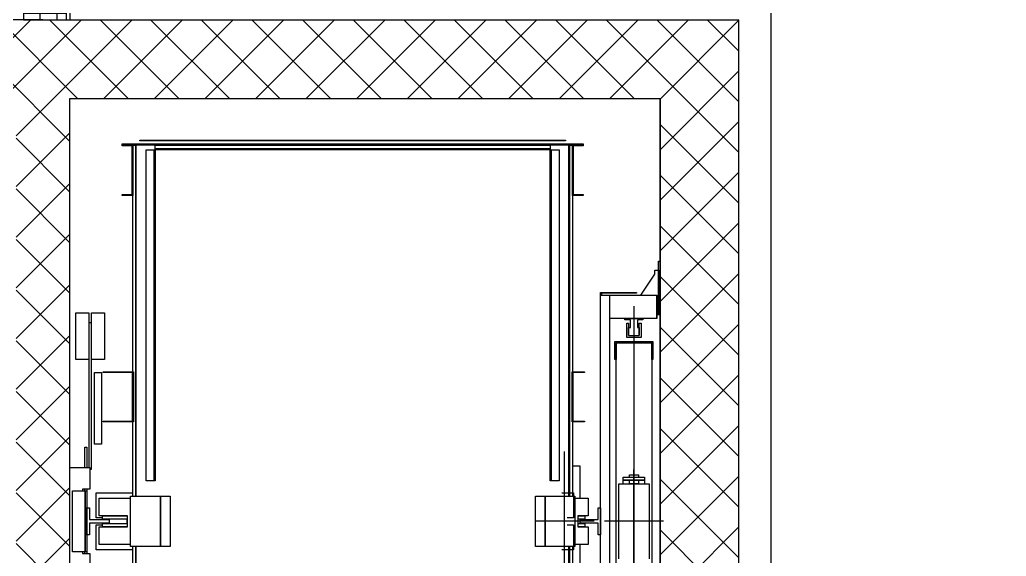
# Model space of a CAD drawing. Header units: millimetres. Extents: x 24747 to 137666, y -34589 to 43444.
# Drawn here: x 112413.5 to 112689.2, y 40490.6 to 40640.3 of the extents above; entities that cross this region are included whole.
import ezdxf

# ---------------------------------------------------------------- set-up
doc = ezdxf.new("R2010")
doc.units = ezdxf.units.MM
doc.header["$LTSCALE"] = 10
doc.linetypes.add('ACAD_ISO03W100', pattern=[30, 12, -18])
for name, color, linetype in [('EPC INTERRATO DEFINITIVO PILASTRI', 5, 'Continuous'), ('MR_MURATURA REI 90', 255, 'Continuous'), ('X_Ascensori', 6, 'Continuous'), ('X_MURI', 3, 'Continuous'), ('X_Serramenti Int', 1, 'Continuous')]:
    doc.layers.add(name, color=color, linetype=linetype)
doc.layers.add('EPC RETINI PIANO INTERRATO DEFINITIVO', color=4, linetype='Continuous', lineweight=0)

# ---------------------------------------------------------------- blocks, each defined once
blk = doc.blocks.new('porta 180 specc')
for p, q in [((-4.07, 88.76), (-4.07, 100.46)), ((0, 97.9), (0, 90.03)), ((3.98, 97.9), (0, 97.9)), ((-83.02, 90.79), (-83.02, 94.18)), ((-83.02, 94.18), (-64.68, 94.18)), ((-64.68, 94.18), (-64.68, 90.79)), ((-9.14, 93.84), (-0.32, 93.84)), ((14.62, 93.97), (3.98, 93.97)), ((14.62, 90.03), (14.62, 93.97)), ((-94.07, 90.01), (-94.07, 90.79)), ((-94.07, 90.79), (-4.07, 90.79)), ((-94.07, 86.65), (-94.07, 90.01)), ((-94.07, 90.01), (-94.07, 90.01)), ((-4.07, 90.01), (-10.85, 90.01)), ((-10.85, 90.01), (-10.85, 86.65)), ((-4.07, 90.79), (-4.07, 90.01)), ((0, 90.03), (14.62, 90.03)), ((0, 89.97), (0, -89.97)), ((-10.85, 86.65), (-94.07, 86.65)), ((-83.4, 81.03), (-83.4, 86.65)), ((-83.4, 86.65), (-77.77, 86.65)), ((-83.4, 81.03), (-83.4, 86.65)), ((-83.4, 86.65), (-21.52, 86.65)), ((-77.77, 86.65), (-77.77, 81.03)), ((-27.15, 81.03), (-27.15, 86.65)), ((-27.15, 86.65), (-21.52, 86.65)), ((-21.52, 86.65), (-21.52, 81.03)), ((-21.52, 86.65), (-21.52, 81.03)), ((-77.77, 81.03), (-83.4, 81.03)), ((-21.52, 81.03), (-83.4, 81.03)), ((-21.52, 81.03), (-27.15, 81.03)), ((71.32, 0), (-117.31, 0)), ((-77.77, -80.97), (-83.4, -80.97)), ((-83.4, -80.97), (-83.4, -86.6)), ((-21.52, -80.97), (-83.4, -80.97)), ((-83.4, -80.97), (-83.4, -86.6)), ((-77.77, -86.6), (-77.77, -80.97)), ((-21.52, -80.97), (-27.15, -80.97)), ((-27.15, -80.97), (-27.15, -86.6)), ((-21.52, -80.97), (-21.52, -86.6)), ((-10.85, -86.6), (-94.07, -86.6)), ((-94.07, -86.6), (-94.07, -89.96)), ((-83.4, -86.6), (-77.77, -86.6)), ((-83.4, -86.6), (-21.52, -86.6)), ((-27.15, -86.6), (-21.52, -86.6)), ((-10.85, -89.96), (-10.85, -86.6)), ((-94.07, -89.96), (-94.07, -89.96)), ((-94.07, -89.96), (-94.07, -90.74)), ((-94.07, -90.74), (-4.07, -90.74)), ((-83.02, -90.74), (-83.02, -94.13)), ((-64.68, -94.13), (-64.68, -90.74)), ((-4.07, -89.96), (-10.85, -89.96)), ((0, -97.85), (0, -89.97)), ((0, -89.97), (14.62, -89.97)), ((14.62, -89.97), (14.62, -93.91)), ((-83.02, -94.13), (-64.68, -94.13)), ((-9.14, -93.78), (1.01, -93.78)), ((14.62, -93.91), (3.98, -93.91)), ((3.98, -97.85), (0, -97.85))]:
    blk.add_line(p, q)
blk.add_lwpolyline([(-4.07, -90.74), (-4.07, -89.96)])
for centre in [(-4.07, 93.84), (-4.07, -93.78)]:
    blk.add_circle(centre, 1.7)
at = {"color": 5, "linetype": 'ACAD_ISO03W100', "ltscale": 0.5}
for centre, start, end in [((-4.66, 89.37), 179.0905, 272.3307), ((-4.66, -89.32), 87.6693, 180.9095)]:
    blk.add_arc(centre, 89.42, start, end, dxfattribs=at)
blk = doc.blocks.new('A$C7C63278F')
at = {"layer": 'X_Ascensori'}
for p, q in [((42545.32, 21654.45, 0), (42545.32, 21654.65, 0)), ((42545.32, 21654.65, 0), (42664.32, 21654.65, 0)), ((42664.32, 21654.65, 0), (42664.32, 21654.45, 0)), ((42540.42, 21653.25, 0), (42540.42, 21653.65, 0)), ((42540.42, 21653.65, 0), (42669.22, 21653.65, 0)), ((42540.42, 21653.25, 0), (42543.42, 21653.25, 0)), ((42540.42, 21653.05, 0), (42540.42, 21653.25, 0)), ((42669.22, 21653.25, 0), (42540.42, 21653.25, 0)), ((42543.22, 21653.05, 0), (42540.42, 21653.05, 0)), ((42543.22, 21639.45, 0), (42543.22, 21653.05, 0)), ((42543.42, 21653.25, 0), (42543.42, 21639.25, 0)), ((42543.42, 21590, 0), (42543.42, 21653.25, 0)), ((42543.42, 21653.25, 0), (42544.22, 21653.25, 0)), ((42544.22, 21653.25, 0), (42544.22, 21555.25, 0)), ((42544.22, 21555.25, 0), (42544.22, 21653.25, 0)), ((42544.22, 21653.25, 0), (42544.42, 21653.25, 0)), ((42664.32, 21654.45, 0), (42545.32, 21654.45, 0)), ((42547.12, 21559.55, 0), (42547.12, 21651.95, 0)), ((42547.12, 21651.95, 0), (42549.32, 21651.95, 0)), ((42549.32, 21651.95, 0), (42549.32, 21559.55, 0)), ((42549.32, 21559.55, 0), (42549.32, 21651.95, 0)), ((42549.32, 21651.95, 0), (42549.62, 21651.95, 0)), ((42549.62, 21652.25, 0), (42549.62, 21653.25, 0)), ((42549.62, 21653.25, 0), (42660.02, 21653.25, 0)), ((42660.02, 21652.25, 0), (42549.62, 21652.25, 0)), ((42549.62, 21651.95, 0), (42549.62, 21652.25, 0)), ((42549.62, 21652.25, 0), (42660.02, 21652.25, 0)), ((42660.02, 21651.95, 0), (42549.62, 21651.95, 0)), ((42549.62, 21651.95, 0), (42549.62, 21559.55, 0)), ((42660.02, 21653.25, 0), (42660.02, 21652.25, 0)), ((42660.02, 21652.25, 0), (42660.02, 21651.95, 0)), ((42660.02, 21651.95, 0), (42660.32, 21651.95, 0)), ((42660.02, 21559.55, 0), (42660.02, 21651.95, 0)), ((42660.32, 21651.95, 0), (42662.52, 21651.95, 0)), ((42660.32, 21559.55, 0), (42660.32, 21651.95, 0)), ((42660.32, 21651.95, 0), (42660.32, 21559.55, 0)), ((42662.52, 21651.95, 0), (42662.52, 21559.55, 0)), ((42665.22, 21653.25, 0), (42665.42, 21653.25, 0)), ((42665.22, 21555.25, 0), (42665.22, 21653.25, 0)), ((42665.42, 21653.25, 0), (42666.22, 21653.25, 0)), ((42665.42, 21555.25, 0), (42665.42, 21653.25, 0)), ((42665.42, 21653.25, 0), (42665.42, 21555.25, 0)), ((42666.22, 21653.25, 0), (42669.22, 21653.25, 0)), ((42666.22, 21639.25, 0), (42666.22, 21653.25, 0)), ((42666.22, 21653.25, 0), (42666.22, 21590, 0)), ((42669.22, 21653.05, 0), (42666.42, 21653.05, 0)), ((42666.42, 21653.05, 0), (42666.42, 21639.45, 0)), ((42669.22, 21653.65, 0), (42669.22, 21653.25, 0)), ((42669.22, 21653.25, 0), (42669.22, 21653.05, 0)), ((42540.42, 21639.45, 0), (42543.22, 21639.45, 0)), ((42540.42, 21639.25, 0), (42540.42, 21639.45, 0)), ((42543.42, 21639.25, 0), (42540.42, 21639.25, 0)), ((42669.22, 21639.25, 0), (42666.22, 21639.25, 0)), ((42666.42, 21639.45, 0), (42669.22, 21639.45, 0)), ((42669.22, 21639.45, 0), (42669.22, 21639.25, 0)), ((42690.32, 21605.85, 0), (42690.32, 21620.85, 0)), ((42690.32, 21620.85, 0), (42690.72, 21620.85, 0)), ((42690.72, 21620.85, 0), (42690.72, 21605.85, 0)), ((42685.31, 21611.35, 0), (42689.22, 21617.25, 0)), ((42689.22, 21617.25, 0), (42689.22, 21618.35, 0)), ((42689.22, 21618.35, 0), (42690.32, 21618.35, 0)), ((42690.32, 21618.35, 0), (42690.32, 21605.85, 0)), ((42674.12, 21612.15, 0), (42684.12, 21612.15, 0)), ((42674.12, 21611.35, 0), (42674.12, 21612.15, 0)), ((42674.12, 21485.15, 0), (42674.12, 21611.35, 0)), ((42674.12, 21611.35, 0), (42676.62, 21611.35, 0)), ((42684.12, 21611.95, 0), (42674.32, 21611.95, 0)), ((42674.32, 21611.95, 0), (42674.32, 21611.35, 0)), ((42676.62, 21611.35, 0), (42689.72, 21611.35, 0)), ((42676.62, 21611.35, 0), (42676.62, 21485.15, 0)), ((42684.12, 21612.15, 0), (42684.12, 21611.95, 0)), ((42689.72, 21611.35, 0), (42689.72, 21604.85, 0)), ((42689.72, 21611.35, 0), (42689.82, 21611.35, 0)), ((42689.82, 21611.35, 0), (42689.82, 21604.85, 0)), ((42683.42, 21608.35, 0), (42683.42, 21488.15, 0)), ((42527.44, 21593.45, 0), (42527.44, 21606.45, 0)), ((42527.44, 21606.45, 0), (42531.04, 21606.45, 0)), ((42531.04, 21606.45, 0), (42531.04, 21593.45, 0)), ((42531.84, 21593.45, 0), (42531.84, 21606.45, 0)), ((42531.84, 21606.45, 0), (42535.44, 21606.45, 0)), ((42535.44, 21606.45, 0), (42535.44, 21593.45, 0)), ((42690.32, 21605.85, 0), (42689.82, 21605.85, 0)), ((42690.72, 21605.85, 0), (42690.32, 21605.85, 0)), ((42531.14, 21563.25, 0), (42531.14, 21603.75, 0)), ((42531.14, 21603.75, 0), (42531.74, 21603.75, 0)), ((42531.74, 21603.75, 0), (42531.74, 21562.75, 0)), ((42689.72, 21604.85, 0), (42676.62, 21604.85, 0)), ((42680.92, 21604.5, 0), (42680.92, 21604.85, 0)), ((42680.92, 21604.85, 0), (42683.42, 21604.85, 0)), ((42682.42, 21604.5, 0), (42680.92, 21604.5, 0)), ((42681.42, 21603.6, 0), (42681.92, 21603.6, 0)), ((42681.42, 21599.6, 0), (42681.42, 21603.6, 0)), ((42681.92, 21603.6, 0), (42681.92, 21600.1, 0)), ((42681.92, 21600.1, 0), (42681.92, 21602.35, 0)), ((42681.92, 21602.35, 0), (42682.42, 21602.35, 0)), ((42682.42, 21602.35, 0), (42682.42, 21604.5, 0)), ((42683.42, 21604.85, 0), (42685.92, 21604.85, 0)), ((42684.42, 21604.5, 0), (42684.42, 21602.35, 0)), ((42685.92, 21604.5, 0), (42684.42, 21604.5, 0)), ((42684.42, 21602.35, 0), (42684.92, 21602.35, 0)), ((42684.92, 21603.6, 0), (42685.42, 21603.6, 0)), ((42684.92, 21600.1, 0), (42684.92, 21603.6, 0)), ((42684.92, 21602.35, 0), (42684.92, 21600.1, 0)), ((42685.42, 21603.6, 0), (42685.42, 21599.6, 0)), ((42685.92, 21604.85, 0), (42685.92, 21604.5, 0)), ((42689.82, 21604.85, 0), (42689.72, 21604.85, 0)), ((42685.42, 21599.6, 0), (42681.42, 21599.6, 0)), ((42681.92, 21600.1, 0), (42684.92, 21600.1, 0)), ((42678.12, 21593.45, 0), (42678.12, 21598.45, 0)), ((42678.12, 21598.45, 0), (42688.72, 21598.45, 0)), ((42678.42, 21598.15, 0), (42678.42, 21593.45, 0)), ((42688.42, 21598.15, 0), (42678.42, 21598.15, 0)), ((42678.42, 21598.05, 0), (42688.42, 21598.05, 0)), ((42678.42, 21498.45, 0), (42678.42, 21598.05, 0)), ((42688.42, 21593.45, 0), (42688.42, 21598.15, 0)), ((42688.42, 21598.05, 0), (42688.42, 21498.45, 0)), ((42688.72, 21598.45, 0), (42688.72, 21593.45, 0)), ((42531.04, 21593.45, 0), (42527.44, 21593.45, 0)), ((42535.44, 21593.45, 0), (42531.84, 21593.45, 0)), ((42678.42, 21593.45, 0), (42678.12, 21593.45, 0)), ((42688.72, 21593.45, 0), (42688.42, 21593.45, 0)), ((42532.64, 21588.99, 0), (42532.64, 21589.75, 0)), ((42532.64, 21589.75, 0), (42534.64, 21589.75, 0)), ((42532.64, 21586.82, 0), (42532.64, 21588.99, 0)), ((42534.64, 21589.75, 0), (42534.64, 21588.99, 0)), ((42534.64, 21588.99, 0), (42534.64, 21586.82, 0)), ((42535.04, 21590, 0), (42543.52, 21590, 0)), ((42535.04, 21589.8, 0), (42535.04, 21590, 0)), ((42543.32, 21589.8, 0), (42535.04, 21589.8, 0)), ((42543.32, 21576.2, 0), (42543.32, 21589.8, 0)), ((42543.52, 21590, 0), (42543.52, 21576, 0)), ((42666.12, 21590, 0), (42669.62, 21590, 0)), ((42666.12, 21576, 0), (42666.12, 21590, 0)), ((42669.62, 21589.8, 0), (42666.32, 21589.8, 0)), ((42666.32, 21589.8, 0), (42666.32, 21576.2, 0)), ((42669.62, 21590, 0), (42669.62, 21589.8, 0)), ((42532.64, 21583.58, 0), (42532.64, 21586.82, 0)), ((42534.64, 21586.82, 0), (42534.64, 21583.58, 0)), ((42532.64, 21579.75, 0), (42532.64, 21583.58, 0)), ((42534.64, 21583.58, 0), (42534.64, 21579.75, 0)), ((42532.64, 21575.92, 0), (42532.64, 21579.75, 0)), ((42534.64, 21579.75, 0), (42534.64, 21575.92, 0)), ((42532.64, 21572.68, 0), (42532.64, 21575.92, 0)), ((42534.64, 21575.92, 0), (42534.64, 21572.68, 0)), ((42535.04, 21576.2, 0), (42543.32, 21576.2, 0)), ((42535.04, 21576, 0), (42535.04, 21576.2, 0)), ((42543.52, 21576, 0), (42535.04, 21576, 0)), ((42543.42, 21555.25, 0), (42543.42, 21576, 0)), ((42669.62, 21576, 0), (42666.12, 21576, 0)), ((42666.22, 21576, 0), (42666.22, 21555.25, 0)), ((42666.32, 21576.2, 0), (42669.62, 21576.2, 0)), ((42669.62, 21576.2, 0), (42669.62, 21576, 0)), ((42532.64, 21570.51, 0), (42532.64, 21572.68, 0)), ((42534.64, 21572.68, 0), (42534.64, 21570.51, 0)), ((42532.64, 21569.75, 0), (42532.64, 21570.51, 0)), ((42534.64, 21569.75, 0), (42532.64, 21569.75, 0)), ((42534.64, 21570.51, 0), (42534.64, 21569.75, 0)), ((42529.94, 21568.95, 0), (42530.54, 21568.95, 0)), ((42529.94, 21563.25, 0), (42529.94, 21568.95, 0)), ((42530.54, 21568.95, 0), (42530.54, 21563.25, 0)), ((42664.02, 21528.75, 0), (42664.02, 21567.75, 0)), ((42665.12, 21568.55, 0), (42665.22, 21568.55, 0)), ((42665.22, 21564.55, 0), (42665.12, 21564.55, 0)), ((42666.22, 21563.75, 0), (42667.02, 21563.75, 0)), ((42667.02, 21563.75, 0), (42667.95, 21563.75, 0)), ((42667.95, 21563.75, 0), (42668.27, 21563.75, 0)), ((42668.27, 21563.75, 0), (42668.27, 21554.75, 0)), ((42525.74, 21563.25, 0), (42531.34, 21563.25, 0)), ((42525.74, 21533.25, 0), (42525.74, 21563.25, 0)), ((42531.34, 21563.25, 0), (42531.34, 21557.25, 0)), ((42531.74, 21562.75, 0), (42531.34, 21562.75, 0)), ((42682.17, 21560.55, 0), (42682.17, 21561.25, 0)), ((42682.17, 21561.25, 0), (42682.26, 21561.25, 0)), ((42682.26, 21561.25, 0), (42682.54, 21561.25, 0)), ((42682.54, 21561.25, 0), (42682.94, 21561.25, 0)), ((42682.94, 21561.25, 0), (42683.42, 21561.25, 0)), ((42683.42, 21533.75, 0), (42683.42, 21562.75, 0)), ((42683.42, 21561.25, 0), (42683.9, 21561.25, 0)), ((42683.9, 21561.25, 0), (42684.3, 21561.25, 0)), ((42684.3, 21561.25, 0), (42684.57, 21561.25, 0)), ((42684.57, 21561.25, 0), (42684.67, 21561.25, 0)), ((42684.67, 21561.25, 0), (42684.67, 21560.55, 0)), ((42549.32, 21559.55, 0), (42547.12, 21559.55, 0)), ((42549.62, 21559.55, 0), (42549.32, 21559.55, 0)), ((42660.32, 21559.55, 0), (42660.02, 21559.55, 0)), ((42662.52, 21559.55, 0), (42660.32, 21559.55, 0)), ((42679.17, 21537.75, 0), (42679.17, 21558.75, 0)), ((42679.17, 21558.75, 0), (42679.49, 21558.75, 0)), ((42679.49, 21558.75, 0), (42680.41, 21558.75, 0)), ((42680.41, 21558.75, 0), (42681.79, 21558.75, 0)), ((42680.42, 21559.75, 0), (42680.42, 21560.55, 0)), ((42680.42, 21560.55, 0), (42686.42, 21560.55, 0)), ((42686.42, 21559.75, 0), (42680.42, 21559.75, 0)), ((42680.42, 21558.75, 0), (42680.42, 21559.75, 0)), ((42680.42, 21559.75, 0), (42682.17, 21559.75, 0)), ((42681.79, 21558.75, 0), (42683.42, 21558.75, 0)), ((42682.17, 21558.75, 0), (42682.17, 21559.75, 0)), ((42682.17, 21559.75, 0), (42682.26, 21559.75, 0)), ((42682.17, 21558.75, 0), (42682.17, 21559.75, 0)), ((42682.26, 21558.75, 0), (42682.17, 21558.75, 0)), ((42682.26, 21559.75, 0), (42682.54, 21559.75, 0)), ((42682.54, 21558.75, 0), (42682.26, 21558.75, 0)), ((42682.54, 21559.75, 0), (42682.94, 21559.75, 0)), ((42682.94, 21558.75, 0), (42682.54, 21558.75, 0)), ((42682.94, 21559.75, 0), (42683.42, 21559.75, 0)), ((42683.42, 21558.75, 0), (42682.94, 21558.75, 0)), ((42683.42, 21559.75, 0), (42683.9, 21559.75, 0)), ((42683.9, 21558.75, 0), (42683.42, 21558.75, 0)), ((42683.42, 21558.75, 0), (42685.05, 21558.75, 0)), ((42683.9, 21559.75, 0), (42684.3, 21559.75, 0)), ((42684.3, 21558.75, 0), (42683.9, 21558.75, 0)), ((42684.3, 21559.75, 0), (42684.57, 21559.75, 0)), ((42684.57, 21558.75, 0), (42684.3, 21558.75, 0)), ((42684.57, 21559.75, 0), (42684.67, 21559.75, 0)), ((42684.67, 21558.75, 0), (42684.57, 21558.75, 0)), ((42684.67, 21559.75, 0), (42684.67, 21558.75, 0)), ((42684.67, 21559.75, 0), (42684.67, 21558.75, 0)), ((42684.67, 21559.75, 0), (42686.42, 21559.75, 0)), ((42685.05, 21558.75, 0), (42686.42, 21558.75, 0)), ((42686.42, 21560.55, 0), (42686.42, 21559.75, 0)), ((42686.42, 21559.75, 0), (42686.42, 21558.75, 0)), ((42686.42, 21558.75, 0), (42687.35, 21558.75, 0)), ((42687.35, 21558.75, 0), (42687.67, 21558.75, 0)), ((42687.67, 21558.75, 0), (42687.67, 21537.75, 0)), ((42526.54, 21539.75, 0), (42526.54, 21556.75, 0)), ((42526.54, 21556.75, 0), (42530.04, 21556.75, 0)), ((42531.34, 21557.25, 0), (42529.34, 21557.25, 0)), ((42529.34, 21557.25, 0), (42529.34, 21556.75, 0)), ((42529.94, 21556.75, 0), (42529.94, 21557.25, 0)), ((42530.04, 21556.75, 0), (42530.04, 21539.75, 0)), ((42530.04, 21552, 0), (42530.04, 21556.75, 0)), ((42530.04, 21556.75, 0), (42530.54, 21556.75, 0)), ((42530.54, 21557.25, 0), (42530.54, 21556.75, 0)), ((42530.54, 21556.75, 0), (42530.54, 21552, 0)), ((42533.14, 21556.25, 0), (42543.42, 21556.25, 0)), ((42533.14, 21549.25, 0), (42533.14, 21556.25, 0)), ((42542.77, 21541.25, 0), (42542.77, 21555.25, 0)), ((42542.77, 21555.25, 0), (42551.07, 21555.25, 0)), ((42551.07, 21555.25, 0), (42551.07, 21541.25, 0)), ((42551.07, 21555.25, 0), (42553.77, 21555.25, 0)), ((42551.07, 21541.25, 0), (42551.07, 21555.25, 0)), ((42553.77, 21555.25, 0), (42553.77, 21541.25, 0)), ((42655.87, 21541.25, 0), (42655.87, 21555.25, 0)), ((42655.87, 21555.25, 0), (42658.57, 21555.25, 0)), ((42658.57, 21555.25, 0), (42666.87, 21555.25, 0)), ((42658.57, 21541.25, 0), (42658.57, 21555.25, 0)), ((42658.57, 21555.25, 0), (42658.57, 21541.25, 0)), ((42663.29, 21556.25, 0), (42666.54, 21556.25, 0)), ((42666.54, 21556.25, 0), (42666.54, 21549.25, 0)), ((42666.87, 21555.25, 0), (42666.87, 21541.25, 0)), ((42533.99, 21549.75, 0), (42533.99, 21554.75, 0)), ((42533.99, 21554.75, 0), (42542.78, 21554.75, 0)), ((42666.87, 21554.75, 0), (42670.67, 21554.75, 0)), ((42670.67, 21554.75, 0), (42670.67, 21549.75, 0)), ((42530.04, 21552, 0), (42530.54, 21552, 0)), ((42530.04, 21544.5, 0), (42530.04, 21552, 0)), ((42530.54, 21544.5, 0), (42530.54, 21552, 0)), ((42530.54, 21552, 0), (42531.24, 21552, 0)), ((42530.54, 21552, 0), (42530.54, 21544.5, 0)), ((42531.24, 21552, 0), (42531.24, 21548.75, 0)), ((42541.88, 21549.75, 0), (42533.99, 21549.75, 0)), ((42534.94, 21548.85, 0), (42534.94, 21549.75, 0)), ((42534.94, 21549.75, 0), (42541.88, 21549.75, 0)), ((42541.88, 21546.75, 0), (42541.88, 21549.75, 0)), ((42670.67, 21549.75, 0), (42667.77, 21549.75, 0)), ((42667.77, 21549.75, 0), (42667.77, 21546.75, 0)), ((42667.77, 21549.75, 0), (42669.72, 21549.75, 0)), ((42669.72, 21549.75, 0), (42669.72, 21548.85, 0)), ((42673.42, 21548.75, 0), (42673.42, 21552, 0)), ((42673.42, 21552, 0), (42674.12, 21552, 0)), ((42674.12, 21552, 0), (42674.12, 21544.5, 0)), ((42531.24, 21548.75, 0), (42536.74, 21548.75, 0)), ((42536.74, 21547.75, 0), (42531.24, 21547.75, 0)), ((42531.24, 21547.75, 0), (42531.24, 21544.5, 0)), ((42534.94, 21549.25, 0), (42533.14, 21549.25, 0)), ((42533.14, 21547.25, 0), (42534.94, 21547.25, 0)), ((42533.14, 21540.25, 0), (42533.14, 21547.25, 0)), ((42541.88, 21548.85, 0), (42534.94, 21548.85, 0)), ((42534.94, 21546.75, 0), (42534.94, 21547.65, 0)), ((42534.94, 21547.65, 0), (42541.88, 21547.65, 0)), ((42536.74, 21548.75, 0), (42536.74, 21547.75, 0)), ((42541.83, 21547.65, 0), (42541.83, 21548.85, 0)), ((42672.27, 21548.25, 0), (42655.77, 21548.25, 0)), ((42666.54, 21549.25, 0), (42664.74, 21549.25, 0)), ((42664.74, 21547.25, 0), (42666.54, 21547.25, 0)), ((42666.54, 21547.25, 0), (42666.54, 21540.25, 0)), ((42669.72, 21548.85, 0), (42667.77, 21548.85, 0)), ((42667.77, 21547.65, 0), (42669.72, 21547.65, 0)), ((42668.27, 21548.85, 0), (42668.27, 21547.65, 0)), ((42668.27, 21548.75, 0), (42673.42, 21548.75, 0)), ((42673.42, 21547.75, 0), (42668.27, 21547.75, 0)), ((42669.72, 21547.65, 0), (42669.72, 21546.75, 0)), ((42673.42, 21544.5, 0), (42673.42, 21547.75, 0)), ((42691.67, 21548.25, 0), (42675.17, 21548.25, 0)), ((42530.04, 21539.75, 0), (42530.04, 21544.5, 0)), ((42530.54, 21544.5, 0), (42530.04, 21544.5, 0)), ((42530.54, 21544.5, 0), (42530.54, 21539.75, 0)), ((42531.24, 21544.5, 0), (42530.54, 21544.5, 0)), ((42533.99, 21541.75, 0), (42533.99, 21546.75, 0)), ((42533.99, 21546.75, 0), (42541.88, 21546.75, 0)), ((42541.88, 21546.75, 0), (42534.94, 21546.75, 0)), ((42667.77, 21546.75, 0), (42670.67, 21546.75, 0)), ((42669.72, 21546.75, 0), (42667.77, 21546.75, 0)), ((42670.67, 21546.75, 0), (42670.67, 21541.75, 0)), ((42674.12, 21544.5, 0), (42673.42, 21544.5, 0)), ((42542.78, 21541.75, 0), (42533.99, 21541.75, 0)), ((42670.67, 21541.75, 0), (42666.87, 21541.75, 0)), ((42668.27, 21541.75, 0), (42668.27, 21532.75, 0)), ((42530.04, 21539.75, 0), (42526.54, 21539.75, 0)), ((42529.34, 21539.75, 0), (42529.34, 21539.25, 0)), ((42529.34, 21539.25, 0), (42531.34, 21539.25, 0)), ((42529.94, 21539.25, 0), (42529.94, 21539.75, 0)), ((42530.54, 21539.75, 0), (42530.04, 21539.75, 0)), ((42530.54, 21539.75, 0), (42530.54, 21539.25, 0)), ((42531.34, 21539.25, 0), (42531.34, 21533.25, 0)), ((42543.42, 21540.25, 0), (42533.14, 21540.25, 0)), ((42551.07, 21541.25, 0), (42542.77, 21541.25, 0)), ((42543.42, 21520.5, 0), (42543.42, 21541.25, 0)), ((42544.22, 21541.25, 0), (42544.22, 21443.25, 0)), ((42544.22, 21443.25, 0), (42544.22, 21541.25, 0)), ((42553.77, 21541.25, 0), (42551.07, 21541.25, 0)), ((42658.57, 21541.25, 0), (42655.87, 21541.25, 0)), ((42666.87, 21541.25, 0), (42658.57, 21541.25, 0)), ((42666.54, 21540.25, 0), (42663.29, 21540.25, 0)), ((42665.22, 21443.25, 0), (42665.22, 21541.25, 0)), ((42665.42, 21443.25, 0), (42665.42, 21541.25, 0)), ((42665.42, 21541.25, 0), (42665.42, 21443.25, 0)), ((42666.22, 21541.25, 0), (42666.22, 21520.5, 0))]:
    blk.add_line(p, q, dxfattribs=at)

msp = doc.modelspace()

# ---------------------------------------------------------------- hatches: boundary and pattern name
at = {"layer": 'EPC RETINI PIANO INTERRATO DEFINITIVO'}
h = msp.add_hatch(dxfattribs=at)
h.set_pattern_fill('_USER', color=256, scale=10, angle=45, style=0, double=1, pattern_type=0)
h.set_pattern_definition([(45, (157624.513, 6383.593), (-7.0710678, 7.0710678), []), (135, (157624.513, 6383.593), (-7.0710678, -7.0710678), [])])
h.paths.add_polyline_path([(112614.44393, 40635.3609), (112614.44378, 40640.32093), (112419.94807, 40640.32093), (112225.45743, 40640.32093), (112225.45743, 40635.33162), (112225.45222, 40635.33162), (112225.44438, 40368.30263), (112247.44438, 40368.30263), (112247.45176, 40618.32093), (112412.45176, 40618.32093), (112412.44438, 40368.30263), (112419.94807, 40368.30263), (112427.45176, 40368.30263), (112427.44438, 40618.32093), (112592.44439, 40618.32093), (112592.45176, 40368.30263), (112614.45176, 40368.30263)])
at = {"layer": 'MR_MURATURA REI 90'}
h = msp.add_hatch(dxfattribs=at)
h.set_pattern_fill('NET', color=256, scale=1.5, angle=90, style=0)
h.set_pattern_definition([(90, (142656.2976, 45047.5093), (-4.7625, 3e-16), []), (180, (142656.2976, 45047.5093), (-6e-16, -4.7625), [])])
h.paths.add_polyline_path([(112426.50452, 40776.96622), (112414.50452, 40776.96622), (112414.55522, 40640.31085), (112426.55522, 40640.31085)])

# ---------------------------------------------------------------- linework, layer by layer
at = {"layer": 'EPC INTERRATO DEFINITIVO PILASTRI'}
for p, q in [((112419.94807, 40640.32093, 0), (112225.45743, 40640.32093, 0)), ((112419.94807, 40640.32093, 0), (112225.45743, 40640.32093, 0)), ((112419.94807, 40640.32093, 0), (112614.44378, 40640.32093, 0)), ((112419.94807, 40640.32093, 0), (112614.43872, 40640.32093, 0)), ((112614.45176, 40368.30263, 0), (112614.44378, 40640.32093, 0)), ((112614.45176, 40368.30263, 0), (112614.44393, 40635.3609, 0)), ((112427.45176, 40368.30263, 0), (112427.44438, 40618.32093, 0)), ((112427.44438, 40618.32093, 0), (112592.44439, 40618.32093, 0)), ((112427.45176, 40368.30263, 0), (112427.44438, 40618.32093, 0)), ((112427.44438, 40618.32093, 0), (112592.44439, 40618.32093, 0)), ((112427.45176, 40368.30263, 0), (112427.44438, 40618.32093, 0)), ((112427.45176, 40368.30263, 0), (112427.44438, 40618.32093, 0)), ((112592.45176, 40368.30263, 0), (112592.44439, 40618.32093, 0)), ((112592.45176, 40368.30263, 0), (112592.44439, 40618.32093, 0)), ((112592.45176, 40368.30263, 0), (112592.44439, 40618.32093, 0)), ((112592.45176, 40368.30263, 0), (112592.44439, 40618.32093, 0))]:
    msp.add_line(p, q, dxfattribs=at)
at = {"layer": 'MR_MURATURA REI 90', "elevation": 0}
msp.add_lwpolyline([(112426.50452, 40776.96622), (112426.50452, 40776.96622), (112414.50452, 40776.96622), (112414.55522, 40640.31085), (112426.55522, 40640.31085), (112426.50452, 40776.96622)], dxfattribs=at)
at = {"layer": 'X_MURI', "ltscale": 30}
msp.add_line((112623.45176, 40078.30459, 0), (112623.45176, 40758.30488, 0), dxfattribs=at)
at = {"layer": 'X_MURI', "ltscale": 30, "elevation": 0}
msp.add_lwpolyline([(112427.50612, 40778.30884), (112427.50612, 40640.32093)], dxfattribs=at)
at = {"layer": 'X_MURI', "elevation": 0}
msp.add_lwpolyline([(112427.45176, 40368.30263), (112427.44438, 40618.32093), (112592.44438, 40618.3258), (112592.43075, 40368.30263)], dxfattribs=at)

# ---------------------------------------------------------------- block references
at = {"layer": 'X_Ascensori'}
msp.add_blockref('A$C7C63278F', (69901.71182, 18952.05157), dxfattribs=at)
at = {"layer": 'X_Serramenti Int', "xscale": -1, "rotation": 270}
msp.add_blockref('porta 180 specc', (112772.53756, 40756.3274, 0), dxfattribs=at)

doc.saveas('drawing.dxf')
